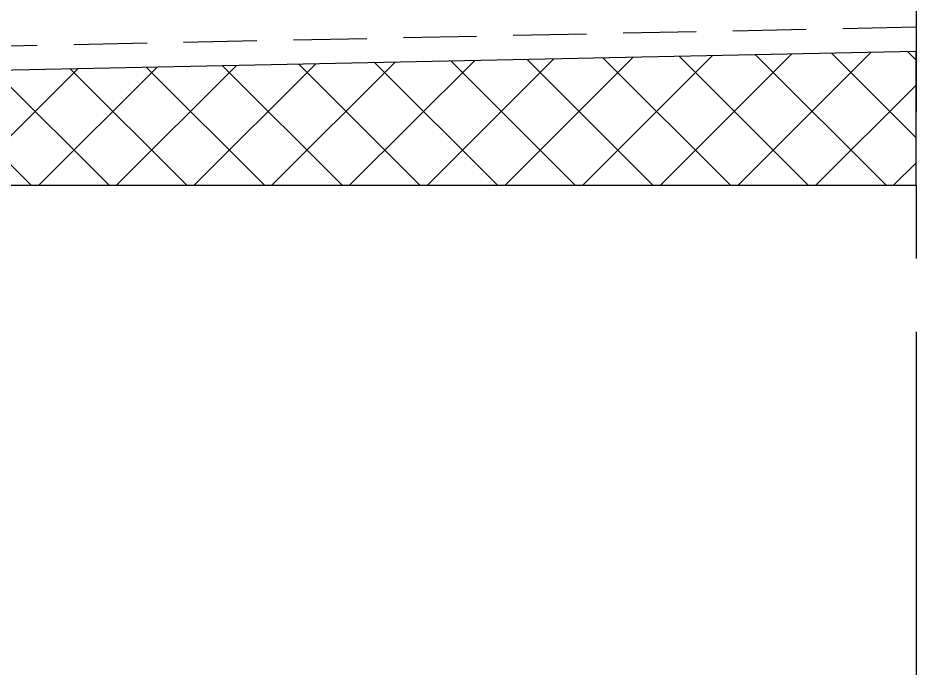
# Model space of a CAD drawing. Header units: inches. Extents: x -2661 to 42767, y -1222 to 9099.
# Drawn here: x 2358.21 to 2376.6, y 1422.97 to 1436.28 of the extents above; entities that cross this region are included whole.
import ezdxf

# ---------------------------------------------------------------- set-up
doc = ezdxf.new("R2010")
doc.units = ezdxf.units.IN
doc.header["$LTSCALE"] = 12
doc.header["$MEASUREMENT"] = 0
for name, pattern in [('CENTER2', [1.125, 0.75, -0.125, 0.125, -0.125]), ('HIDDEN', [0.375, 0.25, -0.125]), ('HIDDEN2', [0.1875, 0.125, -0.0625])]:
    doc.linetypes.add(name, pattern=pattern)
doc.layers.add('DESIGNER COMMENTS', color=221, linetype='CONTINUOUS', plot=False)
doc.layers.add('S-ARCH', color=1, linetype='CONTINUOUS')
doc.layers.add('S-MEMBRANE', color=6, linetype='HIDDEN')
doc.layers.add('S-HATCH1', color=1, linetype='CONTINUOUS', transparency=0.5)

# ---------------------------------------------------------------- blocks, each defined once
blk = doc.blocks.new('ARCH_Roof Deck_TILE 1')
at = {"layer": 'S-HATCH1'}
h = blk.add_hatch(dxfattribs=at)
h.set_pattern_fill('ANSI37', color=252, scale=9, style=0)
h.set_pattern_definition([(45, (-69.2946, -45.2521), (-0.795495, 0.795495), []), (135, (-69.2946, -45.2521), (-0.795495, -0.795495), [])])
h.paths.add_polyline_path([(-36, 2), (-36, 0), (0, 0), (0, 2.739)])
at = {"layer": 'S-ARCH', "color": 252}
blk.add_lwpolyline([(-36, 2), (-36, 0), (0, 0), (0, 2.739)], close=True, dxfattribs=at)
at = {"layer": 'S-MEMBRANE', "linetype": 'HIDDEN2'}
blk.add_line((0, 3.239), (-36, 2.489), dxfattribs=at)

msp = doc.modelspace()

# ---------------------------------------------------------------- linework, layer by layer
at = {"layer": 'DESIGNER COMMENTS', "linetype": 'CENTER2'}
msp.add_line((2376.59544, 1456.85523), (2376.59544, 1291.97709), dxfattribs=at)

# ---------------------------------------------------------------- block references
at = {"layer": 'S-ARCH'}
msp.add_blockref('ARCH_Roof Deck_TILE 1', (2376.59544, 1432.85523), dxfattribs=at)

doc.saveas('drawing.dxf')
